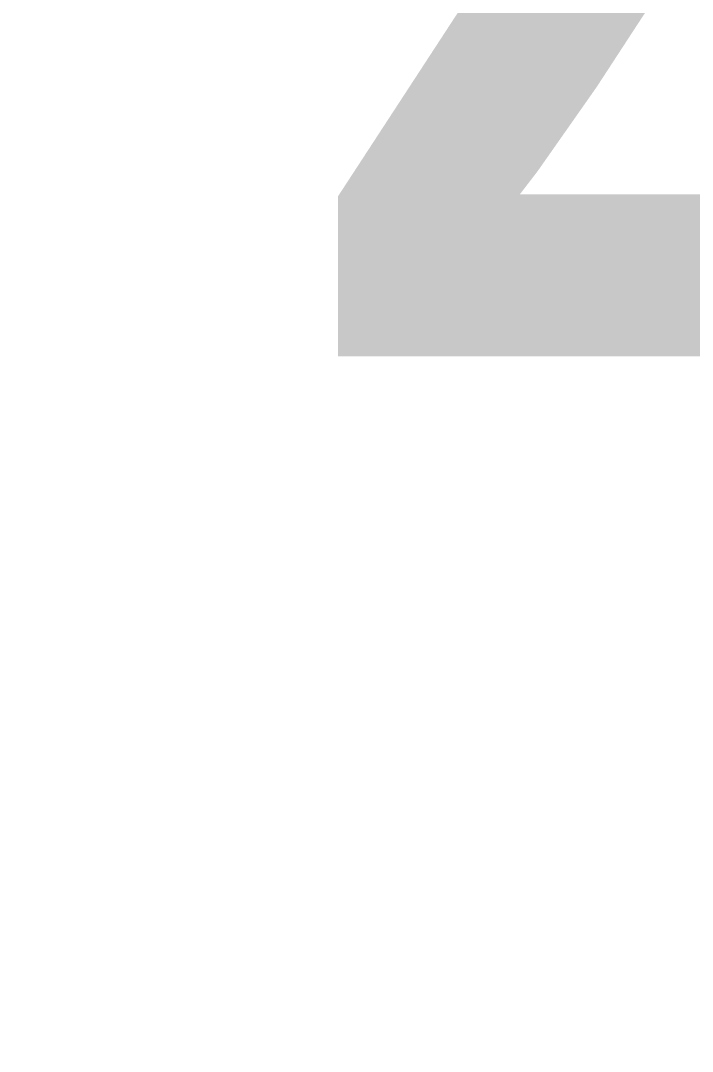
# Model space of a CAD drawing. Header units: millimetres. Extents: x -176651 to 424033, y -469666 to 486614.
# Drawn here: x 103537 to 104068, y 95664 to 96479 of the extents above; entities that cross this region are included whole.
import ezdxf

# ---------------------------------------------------------------- set-up
doc = ezdxf.new("R2010")
doc.units = ezdxf.units.MM
doc.linetypes.add('1625_East Villa$0$DASHED', pattern=[0.75, 0.5, -0.25])
for name, color, linetype in [('1625_East Villa$0$ad-Elevation 10', 8, 'Continuous'), ('1625_East Villa$0$ad-Furniture', 8, 'Continuous'), ('Site Levels$0$ad-Lvl-Plinth', 30, 'Continuous')]:
    doc.layers.add(name, color=color, linetype=linetype)
doc.layers.add('1625_East Villa$0$ad-Landscape', color=8, linetype='Continuous', lineweight=35)
doc.styles.add('Site Levels$0$Sections_The woods Site plan_Entrances$0$Standard', font='arial.ttf')

# ---------------------------------------------------------------- blocks, each defined once
blk = doc.blocks.new('1625_East Villa$0$bamboo')
at = {"layer": '1625_East Villa$0$ad-Landscape', "color": 76}
blk.add_line((-12.4, -16.3), (-113, -440.5), dxfattribs=at)
at = {"layer": '1625_East Villa$0$ad-Landscape', "color": 62}
blk.add_line((-124.2, -652.6), (-157.7, -842.3), dxfattribs=at)
at = {"layer": '1625_East Villa$0$ad-Landscape', "color": 76}
for points in [[(248.8, -179.7), (242.8, -258.4), (225.8, -170), (241.6, -171.2)], [(-189.3, -197.8), (-145.6, -188.6), (-205.5, -338.1), (-187, -208.8)], [(298.2, -260.3), (257, -281), (193.9, -173.3), (289.7, -267.6)], [(114.3, -335.4), (80.4, -364.5), (60.9, -204.6), (107, -326.9)], [(52.5, -314.9), (11.3, -335.6), (-51.8, -227.9), (44, -322.2)], [(-363.6, -376.3), (-397.5, -405.4), (-417, -245.5), (-370.9, -367.8)], [(-196.6, -388.9), (-246, -241.3), (-222.5, -410.2), (-196.6, -388.9)], [(-145, -245.6), (-99, -247.3), (-95.6, -372), (-134.1, -243.3)], [(-425.4, -355.8), (-466.6, -376.5), (-529.7, -268.8), (-433.9, -363.1)], [(120.3, -359.6), (266.9, -307.2), (98.5, -334.2), (120.3, -359.6)], [(278.8, -306.4), (168.6, -298.1), (260.7, -336.7), (270.4, -313.7)], [(-180.9, -390.4), (-39, -316.9), (-152.5, -424.9), (-173.8, -399)], [(-357.5, -400.5), (-210.9, -348.1), (-379.3, -375.1), (-357.5, -400.5)], [(33.1, -361), (-77.2, -352.7), (14.9, -391.3), (24.6, -368.2)], [(226.8, -365.9), (163.8, -361.1), (178.3, -378.1), (218.3, -373.2)], [(289.8, -370.6), (283.8, -449.3), (266.8, -360.9), (282.5, -362.1)], [(-73.8, -511.6), (-123.1, -364), (-99.6, -532.9), (-73.8, -511.6)], [(119.1, -375.3), (195.6, -515.7), (85.2, -404.5), (110.7, -382.6)], [(-444.7, -401.9), (-555, -393.6), (-462.9, -432.2), (-453.2, -409.1)], [(-221, -394.5), (-192.5, -429), (-352.8, -445.2), (-229.6, -401.6)], [(-358.7, -416.2), (-282.3, -556.6), (-392.6, -445.4), (-367.2, -423.5)], [(-19, -420.4), (-82, -415.7), (-67.4, -432.6), (-27.4, -427.7)], [(44, -425.1), (38, -503.9), (21, -415.5), (36.8, -416.7)], [(-58, -513.1), (83.9, -439.6), (-29.6, -547.6), (-50.9, -521.7)], [(-496.8, -461.3), (-559.8, -456.6), (-545.3, -473.5), (-505.3, -468.6)], [(-433.8, -466), (-439.8, -544.8), (-456.8, -456.4), (-441.1, -457.6)], [(-242.7, -455.8), (-222.9, -497.4), (-331.8, -558.3), (-235.6, -464.5)], [(-197, -476.1), (-207.5, -586.2), (-167.1, -494.9), (-189.9, -484.8)], [(-132.6, -466.5), (-54, -474.1), (-142.8, -489.3), (-141.3, -473.6)], [(-98.1, -517.2), (-69.7, -551.7), (-229.9, -567.9), (-106.7, -524.3)], [(-138.6, -529.4), (-144.7, -592.3), (-127.4, -578.1), (-131.5, -538)], [(-363.6, -689.9), (-397.5, -719), (-417, -559.2), (-370.9, -681.4)]]:
    blk.add_lwpolyline(points, dxfattribs=at)
at = {"layer": '1625_East Villa$0$ad-Landscape', "color": 62}
for points in [[(-835.4, -427.8), (-688.8, -375.4), (-857.2, -402.4), (-835.4, -427.8)], [(-836.6, -443.5), (-760.1, -583.9), (-870.5, -472.6), (-845, -450.8)], [(-425.4, -669.4), (-466.6, -690.1), (-529.7, -582.4), (-433.9, -676.7)], [(-119.8, -578.6), (-100, -620.2), (-209, -681), (-112.7, -587.2)], [(352.8, -669.4), (311.6, -690.1), (248.5, -582.4), (344.3, -676.7)], [(-74.2, -598.9), (-84.7, -708.9), (-44.2, -617.6), (-67, -607.5)], [(8.2, -743.4), (-41.2, -595.8), (-17.7, -764.7), (8.2, -743.4)], [(-9.8, -589.2), (68.8, -596.8), (-19.9, -612), (-18.4, -596.3)], [(-527.4, -744.4), (-561.3, -773.6), (-580.8, -613.7), (-534.7, -736)], [(-589.2, -724), (-630.4, -744.6), (-693.5, -636.9), (-597.7, -731.2)], [(-15.8, -652.1), (-21.8, -715), (-4.6, -700.8), (-8.7, -660.7)], [(-357.5, -714.1), (-210.9, -661.7), (-379.3, -688.7), (-357.5, -714.1)], [(23.9, -744.9), (165.8, -671.4), (52.3, -779.4), (31, -753.6)], [(346.4, -826.2), (312.4, -855.4), (293, -695.5), (339.1, -817.8)], [(-821.7, -768.6), (-675.1, -716.3), (-843.5, -743.3), (-821.7, -768.6)], [(-444.7, -715.5), (-555, -707.2), (-462.9, -745.8), (-453.2, -722.8)], [(-521.3, -768.6), (-374.8, -716.3), (-543.2, -743.3), (-521.3, -768.6)], [(284.5, -805.8), (243.4, -826.4), (180.3, -718.7), (276.1, -813.1)], [(333.5, -715.5), (223.2, -707.2), (315.3, -745.8), (325, -722.8)], [(-358.7, -729.9), (-282.3, -870.2), (-392.6, -759), (-367.2, -737.1)], [(-16.2, -749), (12.3, -783.5), (-148, -799.7), (-24.8, -756.1)], [(-608.6, -770), (-718.8, -761.8), (-626.7, -800.3), (-617.1, -777.3)], [(-496.8, -774.9), (-559.8, -770.2), (-545.3, -787.1), (-505.3, -782.2)], [(-433.8, -779.7), (-439.8, -858.4), (-456.8, -770), (-441.1, -771.2)], [(281.4, -774.9), (218.4, -770.2), (232.9, -787.1), (272.9, -782.2)], [(344.4, -779.7), (338.4, -858.4), (321.4, -770), (337.1, -771.2)], [(417.9, -774.9), (354.9, -770.2), (369.5, -787.1), (409.4, -782.2)], [(-513.8, -908.1), (-547.7, -937.2), (-567.2, -777.3), (-521, -899.6)], [(-522.5, -784.4), (-446.1, -924.8), (-556.4, -813.5), (-531, -791.7)], [(-575.6, -887.6), (-616.8, -908.3), (-679.8, -800.6), (-584, -894.9)], [(352.4, -850.5), (499, -798.1), (330.6, -825.1), (352.4, -850.5)], [(-660.6, -829.5), (-723.6, -824.8), (-709.1, -841.7), (-669.1, -836.8)], [(-597.6, -834.2), (-603.6, -913), (-620.7, -824.6), (-604.9, -825.7)], [(-37.9, -810.4), (-18.1, -852), (-127, -912.8), (-30.8, -819)], [(72.2, -821), (150.8, -828.6), (62, -843.8), (63.5, -828.1)], [(7.8, -830.7), (-2.8, -940.7), (37.7, -849.4), (14.9, -839.3)], [(265.2, -851.8), (154.9, -843.6), (247, -882.2), (256.7, -859.1)], [(-227.1, -1003.5), (-261, -1032.7), (-280.5, -872.8), (-234.3, -995)], [(209.8, -1003.5), (175.9, -1032.7), (156.4, -872.8), (202.6, -995)], [(351.2, -866.2), (427.7, -1006.6), (317.3, -895.4), (342.8, -873.5)], [(-507.7, -932.3), (-361.1, -879.9), (-529.5, -906.9), (-507.7, -932.3)], [(66.1, -883.9), (60.1, -946.8), (77.4, -932.6), (73.3, -892.5)], [(-849.9, -976.7), (-708, -903.2), (-821.4, -1011.2), (-842.8, -985.4)], [(-288.9, -983), (-330, -1003.7), (-393.1, -896), (-297.3, -990.3)], [(148, -983), (106.8, -1003.7), (43.8, -896), (139.5, -990.3)], [(213.1, -911.3), (150.1, -906.6), (164.7, -923.5), (204.7, -918.6)], [(276.1, -916), (270.1, -994.8), (253.1, -906.4), (268.9, -907.6)], [(-594.9, -933.7), (-705.2, -925.4), (-613.1, -964), (-603.4, -940.9)], [(-554.7, -1044.4), (-588.6, -1073.6), (-608.1, -913.7), (-562, -1036)], [(-616.5, -1023.9), (-657.7, -1044.6), (-720.8, -936.9), (-625, -1031.2)], [(-508.9, -948), (-432.5, -1088.4), (-542.8, -977.2), (-517.4, -955.3)], [(-240.7, -1085.3), (-274.6, -1114.5), (-294.1, -954.6), (-248, -1076.9)], [(-60.1, -1097.9), (-109.5, -950.3), (-85.9, -1119.2), (-60.1, -1097.9)], [(-302.5, -1064.9), (-343.7, -1085.5), (-406.8, -977.8), (-311, -1072.1)], [(-221, -1027.7), (-74.4, -975.4), (-242.8, -1002.3), (-221, -1027.7)], [(215.9, -1027.7), (362.5, -975.4), (194.1, -1002.3), (215.9, -1027.7)], [(-647, -993.1), (-710, -988.4), (-695.4, -1005.3), (-655.5, -1000.4)], [(-584, -997.8), (-590, -1076.6), (-607, -988.2), (-591.3, -989.4)], [(-548.6, -1068.6), (-402.1, -1016.3), (-570.5, -1043.2), (-548.6, -1068.6)], [(-308.2, -1029.1), (-418.5, -1020.8), (-326.4, -1059.4), (-316.7, -1036.4)], [(-44.4, -1099.5), (97.5, -1025.9), (-15.9, -1134), (-37.3, -1108.1)], [(128.7, -1029.1), (18.4, -1020.8), (110.5, -1059.4), (120.2, -1036.4)], [(-222.2, -1043.5), (-145.8, -1183.9), (-256.1, -1072.6), (-230.7, -1050.8)], [(214.7, -1043.5), (291.1, -1183.9), (180.8, -1072.6), (206.2, -1050.8)], [(376.8, -1193.4), (327.4, -1045.8), (350.9, -1214.7), (376.8, -1193.4)], [(-801.6, -1052.8), (-723, -1060.4), (-811.7, -1075.7), (-810.2, -1059.9)], [(-635.9, -1070), (-746.1, -1061.7), (-654, -1100.3), (-644.4, -1077.3)], [(-234.6, -1109.5), (-88.1, -1057.2), (-256.5, -1084.1), (-234.6, -1109.5)], [(-360.3, -1088.6), (-423.3, -1083.8), (-408.7, -1100.8), (-368.8, -1095.8)], [(-297.3, -1093.3), (-303.3, -1172), (-320.3, -1083.6), (-304.5, -1084.8)], [(76.6, -1088.6), (13.6, -1083.8), (28.1, -1100.8), (68.1, -1095.8)], [(139.6, -1093.3), (133.6, -1172), (116.6, -1083.6), (132.3, -1084.8)], [(-549.8, -1084.4), (-473.4, -1224.8), (-583.8, -1113.5), (-558.3, -1091.7)], [(144.7, -1234.3), (95.3, -1086.7), (118.8, -1255.6), (144.7, -1234.3)], [(-321.9, -1110.9), (-432.1, -1102.7), (-340, -1141.2), (-330.3, -1118.2)], [(-84.4, -1103.5), (-56, -1138), (-216.2, -1154.2), (-93.1, -1110.6)], [(-687.9, -1129.5), (-751, -1124.7), (-736.4, -1141.7), (-696.4, -1136.8)], [(-624.9, -1134.2), (-630.9, -1213), (-648, -1124.6), (-632.2, -1125.7)], [(-235.8, -1125.3), (-159.4, -1265.7), (-269.7, -1154.4), (-244.3, -1132.6)], [(392.5, -1194.9), (534.4, -1121.4), (420.9, -1229.4), (399.6, -1203.5)], [(-373.9, -1170.4), (-436.9, -1165.7), (-422.4, -1182.6), (-382.4, -1177.7)], [(-310.9, -1175.1), (-316.9, -1253.9), (-334, -1165.5), (-318.2, -1166.6)], [(-106.2, -1164.9), (-86.3, -1206.5), (-195.3, -1267.4), (-99.1, -1173.5)], [(160.4, -1235.8), (302.3, -1162.3), (188.8, -1270.3), (167.5, -1244.4)], [(-60.5, -1185.2), (-71, -1295.3), (-30.6, -1204), (-53.4, -1193.8)], [(3.9, -1175.6), (82.5, -1183.2), (-6.2, -1198.4), (-4.7, -1182.7)], [(352.4, -1199), (380.9, -1233.5), (220.7, -1249.7), (343.8, -1206.1)], [(-2.1, -1238.5), (-8.1, -1301.4), (9.1, -1287.1), (5, -1247.1)], [(120.3, -1239.9), (148.8, -1274.4), (-11.4, -1290.6), (111.7, -1247)], [(330.7, -1260.4), (350.5, -1301.9), (241.6, -1362.8), (337.8, -1269)], [(440.8, -1271), (519.4, -1278.6), (430.7, -1293.8), (432.2, -1278.1)], [(376.4, -1280.6), (365.9, -1390.7), (406.3, -1299.4), (383.5, -1289.3)], [(98.6, -1301.3), (118.4, -1342.9), (9.5, -1403.7), (105.7, -1309.9)], [(144.3, -1321.5), (133.8, -1431.6), (174.2, -1340.3), (151.4, -1330.2)], [(208.7, -1311.9), (287.3, -1319.5), (198.6, -1334.7), (200.1, -1319)], [(434.8, -1333.9), (428.8, -1396.8), (446, -1382.6), (441.9, -1342.5)], [(202.7, -1374.8), (196.7, -1437.7), (213.9, -1423.5), (209.8, -1383.4)]]:
    blk.add_lwpolyline(points, dxfattribs=at)
blk = doc.blocks.new('1625_East Villa$0$zw$DAD3')
at = {"transparency": 33554610}
h = blk.add_hatch(dxfattribs=at)
h.set_pattern_fill('DOTS', color=35, scale=20, angle=360)
h.set_pattern_definition([(360, (-800139.518, 271344.397), (15.875, 31.75), [0, -31.75])])
h.paths.add_polyline_path([(450, -2530), (2915, -2530), (2915, -450), (450, -450)])
at = {"layer": '1625_East Villa$0$ad-Elevation 10', "linetype": '1625_East Villa$0$DASHED'}
for points in [[(1071.67, 0), (1071.67, -2980)], [(1171.67, 0), (1171.67, -2980)], [(0, -1936.67), (3365, -1936.67)], [(0, -2036.67), (3365, -2036.67)]]:
    blk.add_lwpolyline(points, dxfattribs=at)
at = {"layer": '1625_East Villa$0$ad-Elevation 10'}
blk.add_lwpolyline([(450, -2530), (2915, -2530), (2915, -450), (450, -450)], close=True, dxfattribs=at)
at = {"layer": '1625_East Villa$0$ad-Landscape', "linetype": 'Continuous', "xscale": 0.473259546584505, "yscale": 0.473259546584505, "zscale": 0.473259546584505, "rotation": 359.9999999999999}
blk.add_blockref('1625_East Villa$0$bamboo', (1292.6, -1624.94), dxfattribs=at)
blk = doc.blocks.new('1625_East Villa$0$zw$D46D')
at = {"layer": '1625_East Villa$0$ad-Furniture'}
blk.add_blockref('1625_East Villa$0$zw$DAD3', (3610, 8185), dxfattribs=at)
blk = doc.blocks.new('1625_East Villa')
at = {"layer": '1625_East Villa$0$ad-Furniture'}
blk.add_blockref('1625_East Villa$0$zw$D46D', (0, 0), dxfattribs=at)
blk = doc.blocks.new("All Plot's Villa Plans")
at = {"ltscale": 5, "rotation": 352.4703876422526}
blk.add_blockref('1625_East Villa', (98223.07, 90749.46), dxfattribs=at)
blk = doc.blocks.new('Site Levels$0$zw$63CD')
at = {"layer": 'Site Levels$0$ad-Lvl-Plinth', "insert": (112442.65, -2866.63), "char_height": 1269.9849, "width": 5416.267, "attachment_point": 5, "style": 'Site Levels$0$Sections_The woods Site plan_Entrances$0$Standard', "bg_fill": 19, "box_fill_scale": 1.5, "bg_fill_color": 257, "bg_fill_transparency": 0}
blk.add_mtext('\\pxt4;499.19', dxfattribs=at)
blk = doc.blocks.new('Site Levels')
at = {"layer": 'Site Levels$0$ad-Lvl-Plinth', "ltscale": 5}
blk.add_blockref('Site Levels$0$zw$63CD', (-5982.94, 99418.55), dxfattribs=at)

msp = doc.modelspace()

# ---------------------------------------------------------------- block references
at = {"ltscale": 5}
msp.add_blockref("All Plot's Villa Plans", (0, 0), dxfattribs=at)

# ---------------------------------------------------------------- next in the draw order: block references
msp.add_blockref('Site Levels', (0, 0), dxfattribs=at)

doc.saveas('drawing.dxf')
